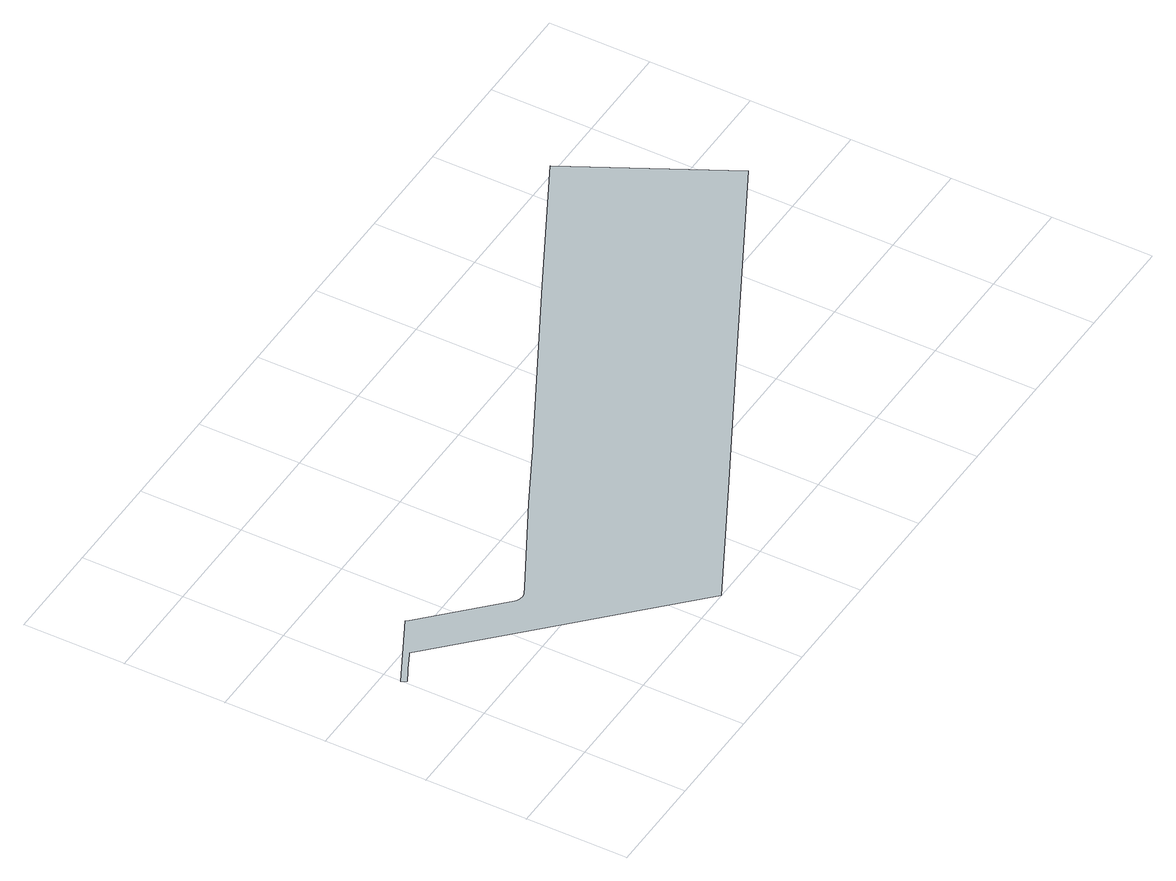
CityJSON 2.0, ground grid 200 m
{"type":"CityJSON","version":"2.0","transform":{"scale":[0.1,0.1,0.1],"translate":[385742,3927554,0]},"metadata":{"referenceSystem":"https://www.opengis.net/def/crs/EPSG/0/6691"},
"CityObjects":{
"object1":{"type":"GenericCityObject","attributes":{"function":"18","validFromType":"3","custodian":"川崎市","notificationNumber":"川崎市告示第590号","prefecture":"14","city":"14130"},"geometry":[{"type":"MultiSurface","lod":"1","boundaries":[[[0,1,2,3,4,5,6,7,8,9,10,11,12,13,14,15,16,17,18,19,20,21,22,23,24,25,26,27,28,29,30,31,32,33,34]]]}]}
},
"vertices":[
[51,3559,0],[492,3797,0],[500,3786,0],[707,3895,0],[2717,1934,0],[3338,1328,0],[4692,5,0],[7122,1283,0],[10491,3056,0],[14401,5113,0],[14419,5123,0],[12819,8133,0],[10069,6690,0],[6738,4926,0],[6592,4848,0],[6445,4771,0],[6007,4544,0],[5089,4068,0],[3173,3036,0],[3104,2999,0],[3092,2993,0],[3020,2957,0],[2997,2950,0],[2973,2945,0],[2945,2943,0],[2923,2944,0],[2905,2945,0],[2878,2951,0],[2850,2959,0],[2833,2967,0],[2813,2978,0],[2785,2996,0],[1412,4349,0],[1386,4378,0],[1,3655,0]
]}
